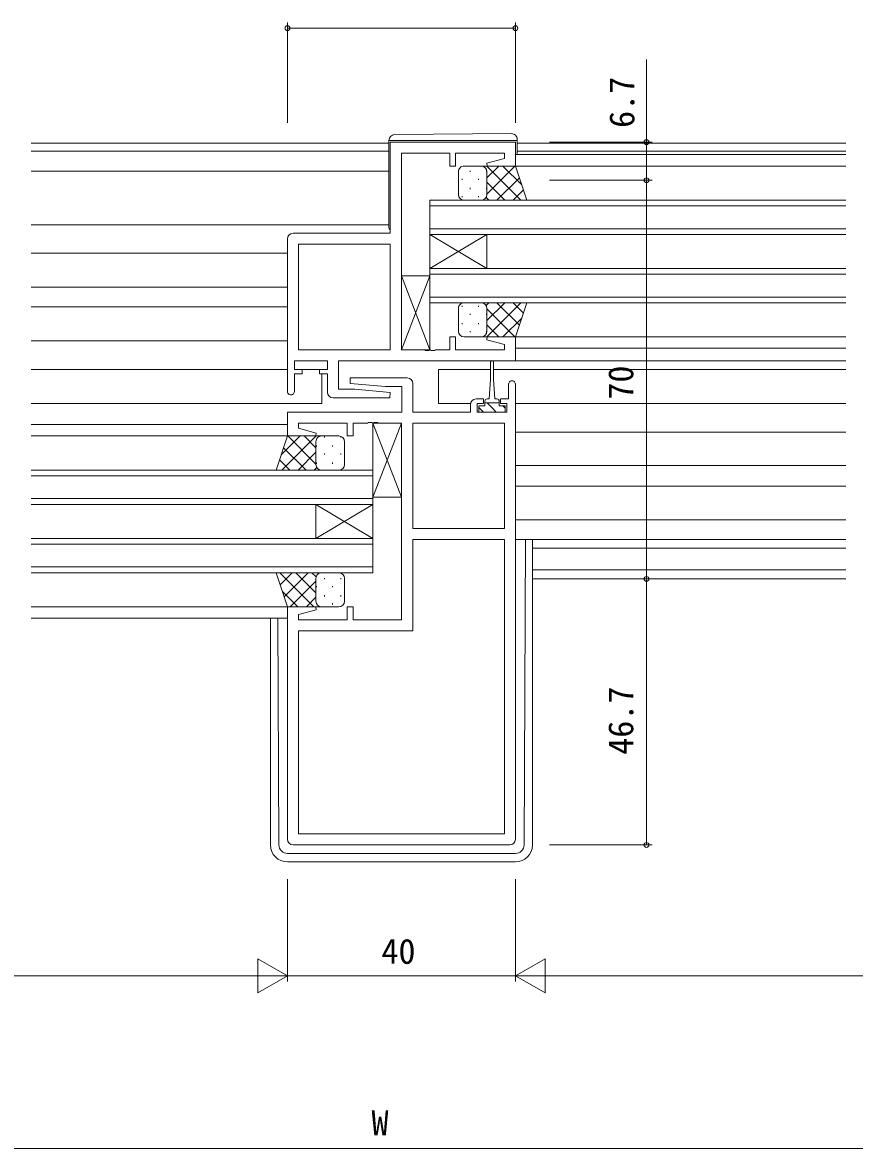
# Model space of a CAD drawing. Units: millimetres, scale not verified. Extents: x -567 to 567, y -403 to 403.
# Drawn here: x 150.7 to 296.7, y -200.5 to -2.8 of the extents above; entities that cross this region are included whole.
import ezdxf
from ezdxf.enums import TextEntityAlignment as Align

# ---------------------------------------------------------------- set-up
doc = ezdxf.new("R2010")
doc.units = ezdxf.units.MM
doc.header["$LTSCALE"] = 2
for name, color, linetype, lineweight in [('0-1_USER1', 4, 'Continuous', 9), ('0-2_YKK_ZWAK', 2, 'Continuous', 9), ('0-3_YKK_11', 7, 'Continuous', 9), ('0-4_YKK_12', 6, 'Continuous', 9)]:
    doc.layers.add(name, color=color, linetype=linetype, lineweight=lineweight)
doc.styles.add('ＭＳ ゴシック', font='')
doc.styles.get('ＭＳ ゴシック').set_extended_font_data('MS Gothic')

msp = doc.modelspace()

# ---------------------------------------------------------------- linework, layer by layer
at = {"layer": '0-1_USER1'}
for p, q in [((214.958, -23.548), (214.958, -23.848)), ((215.454, -23.548), (236.954, -23.548)), ((236.449, -22.36), (215.949, -22.539)), ((236.954, -23.548), (237.458, -23.548)), ((237.458, -23.548), (237.458, -23.36)), ((237.458, -23.848), (237.458, -23.548)), ((214.958, -38.848), (214.958, -23.848)), ((237.458, -23.848), (237.458, -26.048)), ((227.158, -33.048), (227.158, -29.048)), ((228.158, -28.048), (231.158, -28.048)), ((229.238, -28.868), (229.238, -29.068)), ((231.393, -28.076), (231.421, -28.048)), ((232.068, -28.868), (232.068, -29.068)), ((232.126, -28.048), (238.126, -34.048)), ((232.158, -30.14), (234.25, -28.048)), ((232.158, -32.968), (237.078, -28.048)), ((232.158, -29.048), (232.158, -33.048)), ((232.158, -29.048), (232.158, -33.048)), ((234.955, -28.048), (238.26, -31.353)), ((227.823, -30.283), (227.823, -30.483)), ((230.653, -30.283), (230.653, -30.483)), ((232.158, -30.908), (235.298, -34.048)), ((233.907, -34.048), (237.845, -30.109)), ((227.823, -33.313), (227.823, -33.513)), ((229.238, -31.898), (229.238, -32.098)), ((230.653, -33.313), (230.653, -33.513)), ((232.004, -33.582), (232.469, -34.048)), ((232.068, -31.898), (232.068, -32.098)), ((236.735, -34.048), (238.552, -32.231)), ((231.158, -34.048), (228.158, -34.048)), ((222.158, -60.318), (217.158, -47.318)), ((222.158, -47.318), (217.158, -60.318)), ((227.158, -53.048), (227.158, -57.048)), ((227.823, -52.783), (227.823, -52.583)), ((231.158, -52.048), (228.158, -52.048)), ((230.653, -52.783), (230.653, -52.583)), ((232.004, -52.514), (232.469, -52.048)), ((232.126, -58.048), (238.126, -52.048)), ((232.158, -55.188), (235.298, -52.048)), ((232.158, -57.048), (232.158, -53.048)), ((232.158, -57.048), (232.158, -53.048)), ((232.158, -53.128), (237.078, -58.048)), ((233.907, -52.048), (237.845, -55.987)), ((236.735, -52.048), (238.552, -53.865)), ((229.238, -54.198), (229.238, -53.998)), ((232.068, -54.198), (232.068, -53.998)), ((234.955, -58.048), (238.26, -54.743)), ((227.823, -55.813), (227.823, -55.613)), ((229.238, -57.228), (229.238, -57.028)), ((230.653, -55.813), (230.653, -55.613)), ((232.068, -57.228), (232.068, -57.028)), ((232.158, -55.956), (234.25, -58.048)), ((228.158, -58.048), (231.158, -58.048)), ((231.393, -58.02), (231.421, -58.048)), ((232.808, -65.448), (232.808, -62.498)), ((233.308, -62.498), (233.308, -65.448)), ((232.808, -65.448), (232.558, -68.948)), ((233.308, -65.448), (233.558, -68.948)), ((232.558, -68.948), (232.208, -68.948)), ((233.908, -68.948), (233.558, -68.948)), ((231.536, -71.248), (230.758, -70.47)), ((231.808, -69.348), (231.808, -70.148)), ((231.808, -69.648), (234.308, -69.648)), ((234.308, -70.148), (234.308, -69.348)), ((235.358, -70.58), (234.927, -70.148)), ((217.158, -86.178), (212.158, -73.178)), ((217.158, -73.178), (212.158, -86.178)), ((199.361, -75.448), (196.056, -78.753)), ((202.19, -75.448), (196.19, -81.448)), ((202.158, -80.368), (197.238, -75.448)), ((202.158, -77.54), (200.066, -75.448)), ((202.158, -76.448), (202.158, -80.448)), ((202.158, -76.448), (202.158, -80.448)), ((202.248, -77.098), (202.248, -77.298)), ((202.923, -75.476), (202.895, -75.448)), ((206.158, -75.448), (203.158, -75.448)), ((203.663, -75.483), (203.663, -75.683)), ((205.078, -77.098), (205.078, -77.298)), ((206.493, -75.506), (206.493, -75.683)), ((207.158, -80.448), (207.158, -76.448)), ((200.41, -81.448), (196.471, -77.509)), ((202.158, -78.308), (199.018, -81.448)), ((203.663, -78.513), (203.663, -78.713)), ((206.493, -78.513), (206.493, -78.713)), ((197.581, -81.448), (195.764, -79.631)), ((202.313, -80.982), (201.847, -81.448)), ((202.248, -80.128), (202.248, -80.328)), ((205.078, -80.128), (205.078, -80.328)), ((203.158, -81.448), (206.158, -81.448)), ((237.158, -93.648), (237.458, -93.648)), ((237.158, -93.648), (295.158, -93.648)), ((238.669, -147.257), (238.939, -93.648)), ((240.158, -93.648), (240.158, -147.245)), ((201.79, -105.448), (195.79, -99.448)), ((197.981, -99.448), (195.864, -101.565)), ((200.81, -99.448), (196.571, -103.687)), ((202.158, -102.988), (198.618, -99.448)), ((202.191, -100.193), (201.447, -99.448)), ((202.158, -104.448), (202.158, -100.448)), ((202.158, -104.448), (202.158, -100.448)), ((203.158, -99.448), (206.158, -99.448)), ((203.663, -100.583), (203.663, -100.383)), ((206.493, -100.583), (206.493, -100.383)), ((207.158, -100.448), (207.158, -104.448)), ((198.961, -105.448), (196.256, -102.743)), ((202.158, -100.928), (197.638, -105.448)), ((202.248, -101.998), (202.248, -101.798)), ((205.078, -101.998), (205.078, -101.798)), ((202.158, -103.756), (200.466, -105.448)), ((203.663, -103.613), (203.663, -103.413)), ((206.493, -103.613), (206.493, -103.413)), ((202.248, -104.863), (202.248, -104.828)), ((206.158, -105.448), (203.158, -105.448)), ((205.078, -105.028), (205.078, -104.828)), ((194.158, -107.448), (194.158, -147.245)), ((195.646, -147.257), (195.482, -107.448)), ((237.169, -148.745), (197.146, -148.745)), ((237.158, -150.245), (197.158, -150.245))]:
    msp.add_line(p, q, dxfattribs=at)
for points in [[(214.958, -23.539), (214.958, -23.548), (215.454, -23.548)], [(231.158, -34.048), (239.158, -34.048), (237.158, -28.048), (231.158, -28.048)], [(231.158, -52.048), (239.158, -52.048), (237.158, -58.048), (231.158, -58.048)], [(234.308, -70.148), (235.358, -70.148), (235.358, -71.248), (230.758, -71.248), (230.758, -70.148), (231.808, -70.148)], [(233.781, -71.248), (233.058, -70.525), (232.181, -69.648)], [(203.158, -81.448), (195.158, -81.448), (197.158, -75.448), (203.158, -75.448)], [(203.158, -99.448), (195.158, -99.448), (197.158, -105.448), (203.158, -105.448)]]:
    msp.add_lwpolyline(points, dxfattribs=at)
for points in [[(222.158, -60.318), (217.158, -60.318), (217.158, -47.318), (222.158, -47.318)], [(217.158, -86.178), (212.158, -86.178), (212.158, -73.178), (217.158, -73.178)]]:
    msp.add_lwpolyline(points, close=True, dxfattribs=at)
for centre, radius, start, end in [((215.958, -23.539), 1, 90.5, 180), ((236.458, -23.36), 1, 0, 90.5), ((228.158, -29.048), 1, 89.9999, 179.9999), ((231.158, -29.048), 1, 359.9999, 89.9999), ((231.158, -29.048), 1, 359.9999, 89.9999), ((228.158, -33.048), 1, 179.9999, 269.9999), ((231.158, -33.048), 1, 269.9999, 359.9999), ((231.158, -33.048), 1, 269.9999, 359.9999), ((215.458, -38.848), 0.5, 180, 233.13017), ((228.158, -53.048), 1, 90.0001, 180.0001), ((231.158, -53.048), 1, 0.0001, 90.0001), ((231.158, -53.048), 1, 0.0001, 90.0001), ((228.158, -57.048), 1, 180.0001, 270.0001), ((231.158, -57.048), 1, 270.0001, 0.0001), ((231.158, -57.048), 1, 270.0001, 0.0001), ((233.058, -62.498), 0.25, 0, 180), ((232.208, -69.348), 0.4, 90, 180), ((233.908, -69.348), 0.4, 0, 90), ((203.158, -76.448), 1, 90.0001, 180.0001), ((203.158, -76.448), 1, 90.0001, 180.0001), ((206.158, -76.448), 1, 0.0001, 90.0001), ((203.158, -80.448), 1, 180.0001, 270.0001), ((203.158, -80.448), 1, 180.0001, 270.0001), ((206.158, -80.448), 1, 270.0001, 0.0001), ((203.158, -100.448), 1, 89.9999, 179.9999), ((203.158, -100.448), 1, 89.9999, 179.9999), ((206.158, -100.448), 1, 359.9999, 89.9999), ((203.158, -104.448), 1, 179.9999, 269.9999), ((203.158, -104.448), 1, 179.9999, 269.9999), ((206.158, -104.448), 1, 269.9999, 359.9999), ((197.158, -147.245), 3, 180, 270), ((197.146, -147.245), 1.5, 180.45233, 270), ((237.158, -147.245), 3, 270, 0), ((237.169, -147.245), 1.5, 270, 359.54767)]:
    msp.add_arc(centre, radius, start, end, dxfattribs=at)
at = {"layer": '0-2_YKK_ZWAK'}
for p, q in [((214.958, -24.048), (152.158, -24.048)), ((214.958, -25.448), (152.158, -25.448)), ((237.458, -24.048), (295.158, -24.048)), ((237.458, -25.448), (295.158, -25.448)), ((237.158, -26.048), (295.158, -26.047)), ((214.958, -28.948), (152.158, -28.948)), ((237.158, -28.048), (295.158, -28.048)), ((222.158, -40.048), (222.158, -34.048)), ((222.158, -34.048), (295.158, -34.048)), ((222.158, -35.048), (295.158, -35.048)), ((214.958, -38.348), (152.158, -38.348)), ((222.158, -39.048), (295.158, -39.048)), ((222.158, -40.048), (222.158, -46.048)), ((222.158, -40.048), (232.158, -46.048)), ((222.158, -46.048), (232.158, -40.048)), ((222.158, -40.048), (295.158, -40.048)), ((232.158, -40.048), (232.158, -46.048)), ((197.158, -43.348), (152.158, -43.348)), ((222.158, -52.048), (222.158, -46.048)), ((222.158, -46.048), (295.158, -46.048)), ((222.158, -47.048), (295.158, -47.048)), ((197.158, -49.302), (152.158, -49.302)), ((222.158, -51.048), (295.158, -51.048)), ((197.158, -52.794), (152.158, -52.794)), ((222.158, -52.048), (295.158, -52.048)), ((197.158, -58.748), (152.158, -58.748)), ((236.658, -58.048), (295.158, -58.048)), ((237.158, -60.047), (295.158, -60.048)), ((236.658, -62.248), (295.158, -62.248)), ((197.158, -63.748), (152.158, -63.748)), ((198.658, -63.748), (203.058, -63.748)), ((203.158, -64.548), (203.158, -69.748)), ((223.658, -63.748), (223.658, -69.748)), ((223.658, -63.748), (232.808, -63.748)), ((233.308, -63.748), (295.158, -63.748)), ((203.158, -69.748), (152.158, -69.748)), ((223.658, -69.748), (229.278, -69.748)), ((237.158, -69.748), (295.158, -69.748)), ((197.158, -73.448), (152.158, -73.448)), ((237.158, -74.748), (295.158, -74.748)), ((197.403, -75.448), (152.158, -75.448)), ((237.158, -80.635), (295.158, -80.635)), ((212.158, -81.448), (152.158, -81.448)), ((212.158, -82.448), (152.158, -82.448)), ((212.158, -81.448), (212.158, -87.448)), ((237.158, -84.261), (295.158, -84.261)), ((212.158, -86.448), (152.158, -86.448)), ((212.158, -87.448), (152.158, -87.448)), ((202.158, -87.448), (202.158, -93.448)), ((212.158, -87.448), (202.158, -93.448)), ((212.158, -93.448), (202.158, -87.448)), ((212.158, -87.448), (212.158, -93.448)), ((237.158, -90.148), (295.158, -90.148)), ((212.158, -93.448), (152.158, -93.448)), ((212.158, -94.448), (152.158, -94.448)), ((212.158, -93.448), (212.158, -99.448)), ((240.158, -95.148), (295.158, -95.148)), ((212.158, -98.448), (152.158, -98.448)), ((212.158, -99.448), (152.158, -99.448)), ((240.158, -98.918), (295.158, -98.918)), ((240.158, -100.548), (295.158, -100.548)), ((197.658, -105.448), (152.158, -105.448)), ((197.158, -107.448), (152.158, -107.448))]:
    msp.add_line(p, q, dxfattribs=at)
at = {"layer": '0-3_YKK_11'}
for p, q in [((197.158, -67.648), (197.158, -40.848)), ((215.158, -41.778), (215.158, -60.318)), ((237.158, -66.348), (237.158, -146.248)), ((235.228, -73.178), (235.228, -91.718)), ((235.228, -93.648), (235.228, -145.318)), ((236.158, -147.248), (198.158, -147.248))]:
    msp.add_line(p, q, dxfattribs=at)
for points in [[(198.158, -39.848), (215.158, -39.848), (215.158, -23.848), (237.158, -23.848), (237.158, -28.048), (232.198, -28.048), (232.129, -27.526), (235.228, -26.695), (235.228, -25.778), (226.658, -25.778), (226.658, -28.048), (225.658, -28.048), (225.658, -25.778), (217.158, -25.778)], [(217.158, -25.778), (217.158, -60.318), (221.2, -60.318), (221.383, -60.438), (221.933, -60.438), (222.116, -60.318), (222.2, -60.318), (222.383, -60.438), (222.933, -60.438), (223.116, -60.318), (225.658, -60.318), (225.658, -58.048), (226.658, -58.048), (226.658, -60.318), (235.228, -60.318), (235.228, -59.401), (232.129, -58.57), (232.198, -58.048), (237.158, -58.048), (237.158, -62.248), (206.088, -62.248), (206.088, -67.248), (208.965, -67.248), (215.178, -67.792), (215.136, -68.748), (205.158, -68.748)], [(204.158, -67.748), (204.158, -64.548), (202.758, -64.548), (202.758, -63.748), (204.158, -63.748), (204.158, -62.248), (198.358, -62.248), (198.358, -63.748), (199.758, -63.748), (199.758, -64.548), (198.358, -64.548), (198.358, -67.648)], [(197.158, -146.248), (197.158, -105.448), (202.119, -105.448), (202.187, -105.97), (199.088, -106.801), (199.088, -107.718), (207.658, -107.718), (207.658, -105.448), (208.658, -105.448), (208.658, -107.718), (217.158, -107.718), (217.158, -73.178), (213.116, -73.178), (212.933, -73.058), (212.383, -73.058), (212.2, -73.178), (212.116, -73.178), (211.933, -73.058), (211.383, -73.058), (211.2, -73.178), (208.658, -73.178), (208.658, -75.448), (207.658, -75.448), (207.658, -73.178), (199.088, -73.178), (199.088, -74.095), (202.187, -74.926), (202.119, -75.448), (197.158, -75.448), (197.158, -71.248), (217.228, -71.248), (217.228, -66.748), (214.351, -66.748), (208.138, -66.204), (208.18, -65.248), (218.158, -65.248)], [(219.158, -66.248), (219.158, -71.248), (229.258, -71.248), (229.258, -69.948)], [(230.258, -68.948), (231.558, -68.948), (231.558, -69.748), (230.458, -69.748), (230.458, -71.248), (235.658, -71.248), (235.658, -69.748), (234.558, -69.748), (234.558, -68.948), (235.958, -68.948), (235.958, -66.348)]]:
    msp.add_lwpolyline(points, dxfattribs=at)
for points in [[(215.158, -41.778), (215.158, -60.318), (199.088, -60.318), (199.088, -41.778)], [(235.228, -73.178), (235.228, -91.718), (219.158, -91.718), (219.158, -73.178)], [(235.228, -93.648), (235.228, -145.318), (199.088, -145.318), (199.088, -109.648), (219.158, -109.648), (219.158, -93.648)]]:
    msp.add_lwpolyline(points, close=True, dxfattribs=at)
for centre, radius, start, end in [((198.158, -40.848), 1, 90.00001, 179.99999), ((218.158, -66.248), 1, 0.00001, 89.99999), ((236.558, -66.348), 0.6, 359.99999, 180.00001), ((197.758, -67.648), 0.6, 179.99999, 0.00001), ((205.158, -67.748), 1, 180.00001, 269.99999), ((230.258, -69.948), 1, 90.00001, 179.99999), ((198.158, -146.248), 1, 180.00001, 269.99999), ((236.158, -146.248), 1, 270.00001, 359.99999)]:
    msp.add_arc(centre, radius, start, end, dxfattribs=at)
at = {"layer": '0-4_YKK_12'}
for p, q in [((197.158, -20.46), (197.158, -2.848)), ((237.158, -3.848), (197.158, -3.848)), ((237.158, -20.46), (237.158, -2.848)), ((243.158, -23.848), (261.158, -23.848)), ((243.158, -30.548), (261.158, -30.548)), ((260.158, -30.548), (260.158, -100.548)), ((243.158, -100.548), (261.158, -100.548)), ((260.158, -100.548), (260.158, -147.248)), ((243.158, -147.248), (261.158, -147.248)), ((197.158, -153.245), (197.158, -171.245)), ((197.158, -153.245), (197.158, -171.245)), ((237.158, -153.245), (237.158, -171.245)), ((237.158, -153.245), (237.158, -171.245)), ((197.158, -170.245), (191.962, -167.245)), ((191.962, -167.245), (191.962, -173.245)), ((237.158, -170.245), (242.354, -167.245)), ((242.354, -173.245), (242.354, -167.245)), ((53.158, -170.245), (191.158, -170.245)), ((197.158, -170.245), (186.766, -170.245)), ((197.158, -170.245), (191.962, -173.245)), ((197.158, -170.245), (237.158, -170.245)), ((237.158, -170.245), (242.354, -173.245)), ((237.158, -170.245), (247.55, -170.245)), ((243.158, -170.245), (381.158, -170.245)), ((380.158, -200.548), (54.158, -200.548))]:
    msp.add_line(p, q, dxfattribs=at)
msp.add_lwpolyline([(260.158, -30.548), (260.158, -23.848), (260.158, -9.348)], dxfattribs=at)
for centre in [(197.158, -3.848), (237.158, -3.848), (260.158, -23.848), (260.158, -30.548), (260.158, -30.548), (260.158, -100.548), (260.158, -100.548), (260.158, -147.248)]:
    msp.add_circle(centre, 0.425, dxfattribs=at)

# ---------------------------------------------------------------- texts
at = {"layer": '0-4_YKK_12', "style": 'ＭＳ ゴシック'}
for s, p in [('6.7', (259.358, -21.348)), ('70', (259.158, -69.068)), ('46.7', (259.158, -131.418))]:
    msp.add_text(s, height=4.399, rotation=90, dxfattribs=at).set_placement(p, align=Align.BOTTOM_LEFT)
for s, p in [('40', (213.638, -169.445)), ('W', (211.901, -199.548))]:
    msp.add_text(s, height=4.399, dxfattribs=at).set_placement(p, align=Align.BOTTOM_LEFT)

doc.saveas('drawing.dxf')
